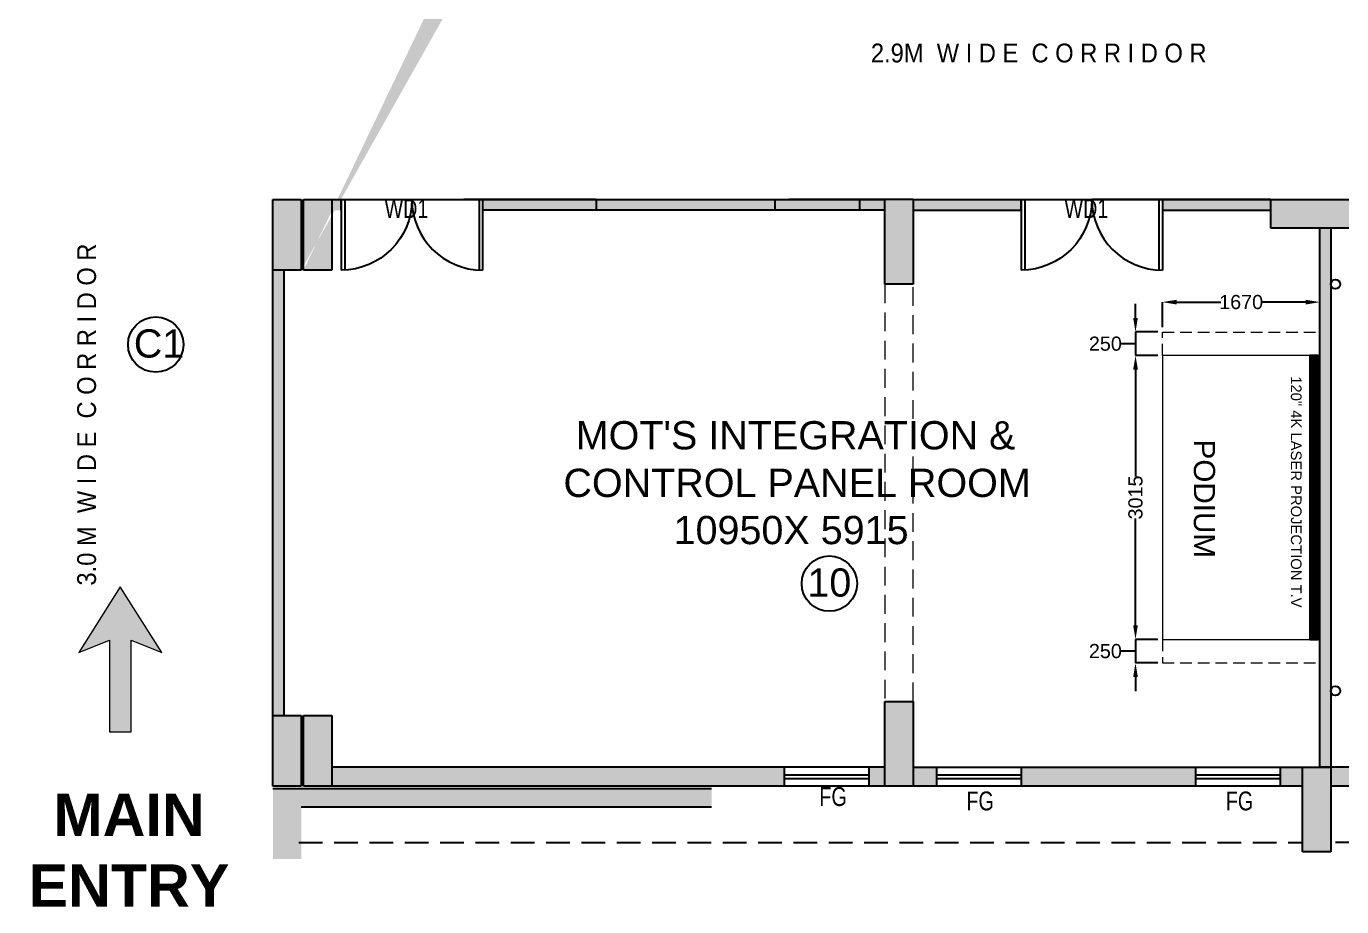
# Model space of a CAD drawing. Extents: x 11034434 to 11724204, y -4674497 to -3911811.
# Drawn here: x 11634047 to 11648006, y -4577734 to -4568383 of the extents above; entities that cross this region are included whole.
import ezdxf

# ---------------------------------------------------------------- set-up
doc = ezdxf.new("R2010")
doc.units = 0
doc.header["$MEASUREMENT"] = 0
doc.header["$PDMODE"] = 35
for name, pattern in [('CENTER', [0]), ('DASHED', [0.75, 0.5, -0.25]), ('HIDDEN', [0.375, 0.25, -0.125])]:
    doc.linetypes.add(name, pattern=pattern)
doc.layers.get('0').update_dxf_attribs({"color": 251, "linetype": 'CONTINUOUS'})
doc.layers.get('Defpoints').update_dxf_attribs({"color": 251, "linetype": 'CONTINUOUS'})
doc.layers.add('0.0', color=251, linetype='CONTINUOUS', lineweight=0)
for name, color, linetype in [('BEAM', 251, 'CONTINUOUS'), ('HATCH', 251, 'CONTINUOUS'), ('HS', 251, 'CONTINUOUS')]:
    doc.layers.add(name, color=color, linetype=linetype)
doc.styles.add('0_RM-NM', font='arial.ttf')
doc.styles.add('ARIAL', font='arial.ttf', dxfattribs={"width": 0.75})
doc.styles.get("Standard").update_dxf_attribs({"font": 'arial.ttf'})
doc.dimstyles.new('Scale 50', dxfattribs={"dimscale": 0, "dimtxt": 150, "dimasz": 150, "dimexe": 0, "dimexo": 50, "dimgap": 0, "dimtad": 0, "dimtoh": 1, "dimdec": 0, "dimzin": 0, "dimdsep": 46, "dimtxsty": '0_RM-NM', "dimcen": 0, "dimdle": 100, "dimclrd": 204, "dimclre": 212, "dimclrt": 224, "dimadec": 0, "dimazin": 0, "dimtfac": 1, "dimtdec": 0, "dimtofl": 0, "dimtmove": 1, "dimatfit": 3, "dimfxl": 1, "dimtolj": 1, "dimtzin": 0, "dimlwe": -1, "dimarcsym": 0})

# ---------------------------------------------------------------- blocks, each defined once
blk = doc.blocks.new('*D397')
at = {"color": 204, "linetype": 'CENTER', "lineweight": -2, "ltscale": 500, "transparency": 16777216}
for p, q in [((11645818, -4571480), (11645818, -4571330)), ((11645818, -4571630), (11645818, -4571880)), ((11645818, -4571755), (11645665, -4571755)), ((11645818, -4572030), (11645818, -4572180))]:
    blk.add_line(p, q, dxfattribs=at)
at = {"color": 212, "ltscale": 500, "transparency": 16777216}
for p, q in [((11646054, -4571630), (11645818, -4571630)), ((11646054, -4571880), (11645818, -4571880))]:
    blk.add_line(p, q, dxfattribs=at)
at = {"color": 204, "linetype": 'CENTER', "ltscale": 500, "transparency": 16777216}
for points in [[(11645793, -4571480), (11645843, -4571480), (11645818, -4571630)], [(11645793, -4572030), (11645843, -4572030), (11645818, -4571880)]]:
    blk.add_solid(points, dxfattribs=at)
at = {"layer": 'Defpoints', "color": 0, "linetype": 'CENTER', "ltscale": 500, "transparency": 16777216}
for p in [(11646104, -4571630), (11645818, -4571880), (11646104, -4571880)]:
    blk.add_point(p, dxfattribs=at)
at = {"color": 224, "linetype": 'CENTER', "ltscale": 500, "transparency": 16777216, "insert": (11645498, -4571755), "char_height": 150, "attachment_point": 5, "style": '0_RM-NM'}
blk.add_mtext('\\A1;250', dxfattribs=at)
blk = doc.blocks.new('*D394')
at = {"color": 212, "ltscale": 500, "transparency": 16777216}
for p, q in [((11646054, -4571880), (11645818, -4571880)), ((11646054, -4574895), (11645818, -4574895))]:
    blk.add_line(p, q, dxfattribs=at)
at = {"color": 204, "linetype": 'CENTER', "lineweight": -2, "ltscale": 500, "transparency": 16777216}
for p, q in [((11645818, -4572030), (11645818, -4573164)), ((11645818, -4574745), (11645818, -4573612))]:
    blk.add_line(p, q, dxfattribs=at)
at = {"color": 204, "linetype": 'CENTER', "ltscale": 500, "transparency": 16777216}
for points in [[(11645793, -4572030), (11645843, -4572030), (11645818, -4571880)], [(11645793, -4574745), (11645843, -4574745), (11645818, -4574895)]]:
    blk.add_solid(points, dxfattribs=at)
at = {"layer": 'Defpoints', "color": 0, "linetype": 'CENTER', "ltscale": 500, "transparency": 16777216}
for p in [(11646104, -4571880), (11645818, -4574895), (11646104, -4574895)]:
    blk.add_point(p, dxfattribs=at)
at = {"color": 224, "linetype": 'CENTER', "ltscale": 500, "transparency": 16777216, "insert": (11645818, -4573388), "char_height": 150, "attachment_point": 5, "rotation": 90, "style": '0_RM-NM'}
blk.add_mtext('\\A1;3015', dxfattribs=at)
blk = doc.blocks.new('*D395')
at = {"color": 204, "linetype": 'CENTER', "lineweight": -2, "ltscale": 500, "transparency": 16777216}
for p, q in [((11645818, -4574745), (11645818, -4574595)), ((11645818, -4574895), (11645818, -4575145)), ((11645818, -4575020), (11645665, -4575020)), ((11645818, -4575295), (11645818, -4575445))]:
    blk.add_line(p, q, dxfattribs=at)
at = {"color": 212, "ltscale": 500, "transparency": 16777216}
for p, q in [((11646054, -4574895), (11645818, -4574895)), ((11646054, -4575145), (11645818, -4575145))]:
    blk.add_line(p, q, dxfattribs=at)
at = {"color": 204, "linetype": 'CENTER', "ltscale": 500, "transparency": 16777216}
for points in [[(11645793, -4574745), (11645843, -4574745), (11645818, -4574895)], [(11645793, -4575295), (11645843, -4575295), (11645818, -4575145)]]:
    blk.add_solid(points, dxfattribs=at)
at = {"layer": 'Defpoints', "color": 0, "linetype": 'CENTER', "ltscale": 500, "transparency": 16777216}
for p in [(11646104, -4574895), (11645818, -4575145), (11646104, -4575145)]:
    blk.add_point(p, dxfattribs=at)
at = {"color": 224, "linetype": 'CENTER', "ltscale": 500, "transparency": 16777216, "insert": (11645498, -4575020), "char_height": 150, "attachment_point": 5, "style": '0_RM-NM'}
blk.add_mtext('\\A1;250', dxfattribs=at)
blk = doc.blocks.new('*D396')
at = {"color": 212, "ltscale": 500, "transparency": 16777216}
for p, q in [((11646104, -4571580), (11646104, -4571313)), ((11647774, -4571580), (11647774, -4571313))]:
    blk.add_line(p, q, dxfattribs=at)
at = {"color": 204, "linetype": 'CENTER', "lineweight": -2, "ltscale": 500, "transparency": 16777216}
for p, q in [((11646254, -4571313), (11646723, -4571313)), ((11647624, -4571313), (11647156, -4571313))]:
    blk.add_line(p, q, dxfattribs=at)
at = {"color": 204, "linetype": 'CENTER', "ltscale": 500, "transparency": 16777216}
for points in [[(11646254, -4571288), (11646254, -4571338), (11646104, -4571313)], [(11647624, -4571288), (11647624, -4571338), (11647774, -4571313)]]:
    blk.add_solid(points, dxfattribs=at)
at = {"layer": 'Defpoints', "color": 0, "linetype": 'CENTER', "ltscale": 500, "transparency": 16777216}
for p in [(11647774, -4571313), (11646104, -4571630), (11647774, -4571630)]:
    blk.add_point(p, dxfattribs=at)
at = {"color": 224, "linetype": 'CENTER', "ltscale": 500, "transparency": 16777216, "insert": (11646939, -4571313), "char_height": 150, "attachment_point": 5, "style": '0_RM-NM'}
blk.add_mtext('\\A1;1670', dxfattribs=at)

msp = doc.modelspace()

# ---------------------------------------------------------------- hatches: boundary and pattern name
at = {"ltscale": 500}
for points in [[(11636779, -4570973), (11636664, -4570973), (11636664, -4572253), (11636779, -4572253)], [(11636664, -4574253), (11636779, -4574253), (11636779, -4572253), (11636664, -4572253)], [(11636779, -4574253), (11636664, -4574253), (11636664, -4575703), (11636779, -4575703)], [(11642092.2, -4576253), (11637289, -4576253), (11637289, -4576453), (11642092.2, -4576453)], [(11641319, -4576478), (11636964, -4576478), (11636964, -4576678), (11641319, -4576678)]]:
    msp.add_hatch(color=256, dxfattribs=at).paths.add_polyline_path(points)
h = msp.add_hatch(dxfattribs=at)
h.set_pattern_fill('ANSI31', color=251, scale=50, style=0)
h.set_pattern_definition([(45, (346931.4007, -665824.846), (-4.4194173824, 4.4194173824), [])])
h.paths.add_polyline_path([(11647751.2, -4571880.5), (11647667.4, -4571880.5), (11647667.4, -4574895.5), (11647751.2, -4574895.5)])
at = {"lineweight": 0, "ltscale": 500}
msp.add_hatch(color=256, dxfattribs=at).paths.add_polyline_path([(11635158.3, -4574904.6), (11635485.3, -4575033.6), (11635044.8, -4574338.1), (11634604.3, -4575033.6), (11634931.3, -4574904.6), (11634931.3, -4575877.6), (11635158.3, -4575877.6)])
at = {"layer": 'HATCH', "ltscale": 500}
h = msp.add_hatch(color=251, dxfattribs=at)
h.dxf.hatch_style = 1
h.paths.add_polyline_path([(11633364, -4566323), (11633664, -4566323), (11633664, -4567223), (11633364, -4567223)])
h.paths.add_polyline_path([(11676774, -4570188), (11677674, -4570188), (11677674, -4570488), (11676774, -4570488)])
h.paths.add_polyline_path([(11651189, -4576253), (11651489, -4576253), (11651489, -4577153), (11651189, -4577153)])
h.paths.add_polyline_path([(11673574, -4576253), (11674174, -4576253), (11674174, -4576553), (11673574, -4576553)])
h.paths.add_polyline_path([(11629934, -4558133), (11630684, -4558133), (11630684, -4558433), (11629934, -4558433)])
h.paths.add_polyline_path([(11629934, -4561663), (11630834, -4561663), (11630834, -4561963), (11629934, -4561963)])
h.paths.add_polyline_path([(11666915.7, -4576153), (11667744, -4576153), (11667744, -4576453), (11666915.7, -4576453)])
h.paths.add_polyline_path([(11643159, -4575553), (11643459, -4575553), (11643459, -4576453), (11643159, -4576453)])
h.paths.add_polyline_path([(11636989, -4575703), (11637289, -4575703), (11637289, -4576453), (11636989, -4576453)])
h.paths.add_polyline_path([(11636664, -4576478), (11636964, -4576478), (11636964, -4577228), (11636664, -4577228)])
h.paths.add_polyline_path([(11629934, -4547263), (11630684, -4547263), (11630684, -4547563), (11629934, -4547563)])
h.paths.add_polyline_path([(11676774, -4547263), (11677674, -4547263), (11677674, -4547563), (11676774, -4547563)])
h.paths.add_polyline_path([(11629834, -4566323), (11630134, -4566323), (11630134, -4567223), (11629834, -4567223)])
h.paths.add_polyline_path([(11636664, -4575703), (11636964, -4575703), (11636964, -4576453), (11636664, -4576453)])
h.paths.add_polyline_path([(11676674, -4533533), (11676974, -4533533), (11676974, -4532554.7), (11676674, -4532554.7)])
h.paths.add_polyline_path([(11629934, -4554533), (11630684, -4554533), (11630684, -4554833), (11629934, -4554833)])
h.paths.add_polyline_path([(11658389, -4576253), (11658689, -4576253), (11658689, -4577153), (11658389, -4577153)])
h.paths.add_polyline_path([(11676774, -4527303), (11677674, -4527303), (11677674, -4527603), (11676774, -4527603)])
h.paths.add_polyline_path([(11676774, -4543663), (11677674, -4543663), (11677674, -4543963), (11676774, -4543963)])
h.paths.add_polyline_path([(11629934, -4550933), (11630684, -4550933), (11630684, -4551233), (11629934, -4551233)])
h.paths.add_polyline_path([(11661989, -4570223), (11662289, -4570223), (11662289, -4571123), (11661989, -4571123)])
h.paths.add_polyline_path([(11676774, -4550933), (11677674, -4550933), (11677674, -4551233), (11676774, -4551233)])
h.paths.add_polyline_path([(11634979, -4536533), (11635279, -4536533), (11635279, -4537133), (11634979, -4537133)])
h.paths.add_polyline_path([(11629934, -4536533), (11630834, -4536533), (11630834, -4536833), (11629934, -4536833)])
h.paths.add_polyline_path([(11676774, -4536533), (11677574, -4536533), (11677574, -4536833), (11676774, -4536833)])
h.paths.add_polyline_path([(11673574, -4565263), (11674272.9, -4565263), (11674272.9, -4565563), (11673574, -4565563)])
h.paths.add_polyline_path([(11670744, -4576153), (11671572.3, -4576153), (11671572.3, -4576453), (11670744, -4576453)])
h.paths.add_polyline_path([(11676774, -4558133), (11677674, -4558133), (11677674, -4558433), (11676774, -4558433)])
h.paths.add_polyline_path([(11634979, -4532933), (11635279, -4532933), (11635279, -4533533), (11634979, -4533533)])
h.paths.add_polyline_path([(11635304, -4532933), (11635604, -4532933), (11635604, -4533533), (11635304, -4533533)])
h.paths.add_polyline_path([(11631314, -4532633), (11631614, -4532633), (11631614, -4533533), (11631314, -4533533)])
h.paths.add_polyline_path([(11676774, -4576153), (11677674, -4576153), (11677674, -4576453), (11676774, -4576453)])
h.paths.add_polyline_path([(11649424, -4525003), (11649724, -4525003), (11649724, -4525903), (11649424, -4525903)])
h.paths.add_polyline_path([(11655454, -4525003), (11655754, -4525003), (11655754, -4525903), (11655454, -4525903)])
h.paths.add_polyline_path([(11633364, -4575703), (11633664, -4575703), (11633664, -4576453), (11633364, -4576453)])
h.paths.add_polyline_path([(11635304, -4536533), (11635604, -4536533), (11635604, -4537133), (11635304, -4537133)])
h.paths.add_polyline_path([(11646124, -4525003), (11646424, -4525003), (11646424, -4525903), (11646124, -4525903)])
h.paths.add_polyline_path([(11631314, -4526753), (11631614, -4526753), (11631614, -4527503), (11631314, -4527503)])
h.paths.add_polyline_path([(11634979, -4540133), (11635279, -4540133), (11635279, -4540733), (11634979, -4540733)])
h.paths.add_polyline_path([(11635304, -4540733), (11635604, -4540733), (11635604, -4540133), (11635304, -4540133)])
h.paths.add_polyline_path([(11633364, -4561213), (11633664, -4561213), (11633664, -4561963), (11633364, -4561963)])
h.paths.add_polyline_path([(11634979, -4526753), (11635279, -4526753), (11635279, -4527503), (11634979, -4527503)])
h.paths.add_polyline_path([(11632914, -4576478), (11633664, -4576478), (11633664, -4576778), (11632914, -4576778)])
h.paths.add_polyline_path([(11661989, -4576253), (11662289, -4576253), (11662289, -4577153), (11661989, -4577153)])
h.paths.add_polyline_path([(11633364, -4570223), (11633664, -4570223), (11633664, -4570973), (11633364, -4570973)])
h.paths.add_polyline_path([(11654789, -4576253), (11655089, -4576253), (11655089, -4577153), (11654789, -4577153)])
h.paths.add_polyline_path([(11676774, -4540133), (11677674, -4540133), (11677674, -4540433), (11676774, -4540433)])
h.paths.add_polyline_path([(11629934, -4543663), (11630684, -4543663), (11630684, -4543963), (11629934, -4543963)])
h.paths.add_polyline_path([(11670744, -4576478), (11671344, -4576478), (11671344, -4576778), (11670744, -4576778)])
h.paths.add_polyline_path([(11629659, -4576478), (11630409, -4576478), (11630409, -4576778), (11629659, -4576778)])
h.paths.add_polyline_path([(11667144, -4576478), (11667744, -4576478), (11667744, -4576778), (11667144, -4576778)])
h.paths.add_polyline_path([(11630834, -4540133), (11629934, -4540133), (11629934, -4540433), (11630834, -4540433)])
h.paths.add_polyline_path([(11643159, -4570223), (11643459, -4570223), (11643459, -4571123), (11643159, -4571123)])
h.paths.add_polyline_path([(11647589, -4576253), (11647889, -4576253), (11647889, -4577153), (11647589, -4577153)])
h.paths.add_polyline_path([(11667444, -4570223), (11667744, -4570223), (11667744, -4571123), (11667444, -4571123)])
h.paths.add_polyline_path([(11676774, -4561663), (11677674, -4561663), (11677674, -4561963), (11676774, -4561963)])
h.paths.add_polyline_path([(11676774, -4566923), (11677752.3, -4566923), (11677752.3, -4567223), (11676774, -4567223)])
h.paths.add_polyline_path([(11637734, -4526603), (11638034, -4526603), (11638034, -4527503), (11637734, -4527503)])
edge = h.paths.add_edge_path()
edge.add_line((11658239, -4526603), (11658239, -4527503))
edge.add_line((11670744, -4567223), (11671722.3, -4567223))
edge.add_line((11636664, -4561213), (11636664, -4561963))
edge.add_line((11658539, -4533533), (11658539, -4532633))
edge.add_line((11636964, -4570973), (11636964, -4570223))
edge.add_line((11636989, -4570223), (11636989, -4570973))
h.paths.add_polyline_path([(11655454, -4566923), (11656354, -4566923), (11656354, -4567223), (11655454, -4567223)], flags=17)
h.paths.add_polyline_path([(11640094, -4566323), (11640394, -4566323), (11640394, -4567223), (11640094, -4567223)], flags=17)
h.paths.add_polyline_path([(11636989, -4566473), (11637289, -4566473), (11637289, -4567223), (11636989, -4567223)], flags=17)
h.paths.add_polyline_path([(11636989, -4570223), (11637289, -4570223), (11637289, -4570973), (11636989, -4570973)], flags=17)
h.paths.add_polyline_path([(11645445.7, -4566923), (11646424, -4566923), (11646424, -4567223), (11645445.7, -4567223)], flags=17)
h.paths.add_polyline_path([(11647249.9, -4570223), (11648228.1, -4570223), (11648228.1, -4570523), (11647249.9, -4570523)], flags=17)
h.paths.add_polyline_path([(11660814, -4566923), (11661714, -4566923), (11661714, -4567223), (11660814, -4567223)], flags=17)
h.paths.add_polyline_path([(11649424, -4566923), (11650402.3, -4566923), (11650402.3, -4567223), (11649424, -4567223)], flags=17)
h.paths.add_polyline_path([(11666844, -4566923), (11667744, -4566923), (11667744, -4567223), (11666844, -4567223)], flags=17)
h.paths.add_polyline_path([(11636664, -4566473), (11636964, -4566473), (11636964, -4567223), (11636664, -4567223)], flags=17)
h.paths.add_polyline_path([(11636664, -4570223), (11636964, -4570223), (11636964, -4570973), (11636664, -4570973)], flags=17)
h.paths.add_polyline_path([(11660814, -4540133), (11661714, -4540133), (11661714, -4540433), (11660814, -4540433)], flags=17)
h.paths.add_polyline_path([(11655454, -4532933), (11655754, -4532933), (11655754, -4533533), (11655454, -4533533)], flags=16)
h.paths.add_polyline_path([(11655454, -4547263), (11656354, -4547263), (11656354, -4547563), (11655454, -4547563)], flags=17)
h.paths.add_polyline_path([(11652224, -4531073), (11652824, -4531073), (11652824, -4531373), (11652224, -4531373)], flags=17)
h.paths.add_polyline_path([(11652224, -4533233), (11652824, -4533233), (11652824, -4533533), (11652224, -4533533)], flags=16)
h.paths.add_polyline_path([(11660814, -4561663), (11661714, -4561663), (11661714, -4561963), (11660814, -4561963)], flags=17)
h.paths.add_polyline_path([(11636664, -4561213), (11636964, -4561213), (11636964, -4561963), (11636664, -4561963)], flags=17)
h.paths.add_polyline_path([(11646424, -4551233), (11645524, -4551233), (11645524, -4550933), (11646424, -4550933)], flags=17)
h.paths.add_polyline_path([(11639494, -4558133), (11640394, -4558133), (11640394, -4558433), (11639494, -4558433)], flags=17)
h.paths.add_polyline_path([(11646124, -4561363), (11646424, -4561363), (11646424, -4562263), (11646124, -4562263)], flags=17)
h.paths.add_polyline_path([(11639494, -4561663), (11640394, -4561663), (11640394, -4561963), (11639494, -4561963)], flags=17)
h.paths.add_polyline_path([(11655454, -4558133), (11656354, -4558133), (11656354, -4558433), (11655454, -4558433)], flags=17)
h.paths.add_polyline_path([(11636989, -4561213), (11637289, -4561213), (11637289, -4561963), (11636989, -4561963)], flags=17)
h.paths.add_polyline_path([(11639494, -4554533), (11640394, -4554533), (11640394, -4554833), (11639494, -4554833)], flags=17)
h.paths.add_polyline_path([(11660814, -4543663), (11661714, -4543663), (11661714, -4543963), (11660814, -4543963)], flags=17)
h.paths.add_polyline_path([(11660814, -4554533), (11661714, -4554533), (11661714, -4554833), (11660814, -4554833)], flags=17)
h.paths.add_polyline_path([(11660814, -4550933), (11661714, -4550933), (11661714, -4551233), (11660814, -4551233)], flags=17)
h.paths.add_polyline_path([(11664314, -4565263), (11664914, -4565263), (11664914, -4565563), (11664314, -4565563)], flags=17)
h.paths.add_polyline_path([(11670744, -4547263), (11671644, -4547263), (11671644, -4547563), (11670744, -4547563)], flags=17)
h.paths.add_polyline_path([(11666844, -4547263), (11667744, -4547263), (11667744, -4547563), (11666844, -4547563)], flags=17)
h.paths.add_polyline_path([(11649424, -4554233), (11649724, -4554233), (11649724, -4555133), (11649424, -4555133)], flags=17)
h.paths.add_polyline_path([(11655454, -4554533), (11656354, -4554533), (11656354, -4554833), (11655454, -4554833)], flags=17)
h.paths.add_polyline_path([(11670744, -4566923), (11671722.3, -4566923), (11671722.3, -4567223), (11670744, -4567223)], flags=17)
h.paths.add_polyline_path([(11646124, -4554233), (11646424, -4554233), (11646424, -4555133), (11646124, -4555133)], flags=17)
h.paths.add_polyline_path([(11667444, -4554233), (11667744, -4554233), (11667744, -4555133), (11667444, -4555133)], flags=17)
h.paths.add_polyline_path([(11649424, -4547263), (11650324, -4547263), (11650324, -4547563), (11649424, -4547563)], flags=17)
h.paths.add_polyline_path([(11662541.5, -4533233), (11663441.5, -4533233), (11663441.5, -4533533), (11662541.5, -4533533)], flags=17)
h.paths.add_polyline_path([(11666844, -4533233), (11667744, -4533233), (11667744, -4533533), (11666844, -4533533)], flags=17)
h.paths.add_polyline_path([(11670744, -4533233), (11671644, -4533233), (11671644, -4533533), (11670744, -4533533)], flags=17)
h.paths.add_polyline_path([(11655454, -4550933), (11656354, -4550933), (11656354, -4551233), (11655454, -4551233)], flags=17)
h.paths.add_polyline_path([(11649424, -4550933), (11650324, -4550933), (11650324, -4551233), (11649424, -4551233)], flags=17)
h.paths.add_polyline_path([(11642994, -4565263), (11643594, -4565263), (11643594, -4565563), (11642994, -4565563)], flags=17)
h.paths.add_polyline_path([(11655454, -4540133), (11656354, -4540133), (11656354, -4540433), (11655454, -4540433)], flags=17)
h.paths.add_polyline_path([(11639494, -4550933), (11640394, -4550933), (11640394, -4551233), (11639494, -4551233)], flags=17)
h.paths.add_polyline_path([(11670744, -4550933), (11671644, -4550933), (11671644, -4551233), (11670744, -4551233)], flags=17)
h.paths.add_polyline_path([(11666844, -4550933), (11667744, -4550933), (11667744, -4551233), (11666844, -4551233)], flags=17)
h.paths.add_polyline_path([(11670744, -4554233), (11671044, -4554233), (11671044, -4555133), (11670744, -4555133)], flags=17)
h.paths.add_polyline_path([(11649424, -4557833), (11649724, -4557833), (11649724, -4558733), (11649424, -4558733)], flags=17)
h.paths.add_polyline_path([(11670744, -4561363), (11671044, -4561363), (11671044, -4562263), (11670744, -4562263)], flags=17)
h.paths.add_polyline_path([(11655454, -4543663), (11656354, -4543663), (11656354, -4543963), (11655454, -4543963)], flags=17)
h.paths.add_polyline_path([(11667444, -4543363), (11667744, -4543363), (11667744, -4544263), (11667444, -4544263)], flags=17)
h.paths.add_polyline_path([(11670744, -4543363), (11671044, -4543363), (11671044, -4544263), (11670744, -4544263)], flags=17)
h.paths.add_polyline_path([(11645524, -4547263), (11646424, -4547263), (11646424, -4547563), (11645524, -4547563)], flags=17)
h.paths.add_polyline_path([(11660618.7, -4547262.8), (11661714, -4547263), (11661714, -4547563), (11660618.7, -4547562.8)], flags=17)
h.paths.add_polyline_path([(11639494, -4547263), (11640394, -4547263), (11640394, -4547563), (11639494, -4547563)], flags=17)
h.paths.add_polyline_path([(11654449.9, -4570223), (11655428.1, -4570223), (11655428.1, -4570523), (11654449.9, -4570523)], flags=17)
h.paths.add_polyline_path([(11646124, -4557833), (11646424, -4557833), (11646424, -4558733), (11646124, -4558733)], flags=17)
h.paths.add_polyline_path([(11641979, -4527503), (11642279, -4527503), (11642279, -4526703), (11641979, -4526703)], flags=17)
h.paths.add_polyline_path([(11670744, -4539833), (11671044, -4539833), (11671044, -4540733), (11670744, -4540733)], flags=17)
h.paths.add_polyline_path([(11646124, -4530473), (11646424, -4530473), (11646424, -4531373), (11646124, -4531373)], flags=17)
h.paths.add_polyline_path([(11660814, -4536533), (11661714, -4536533), (11661714, -4536833), (11660814, -4536833)], flags=17)
h.paths.add_polyline_path([(11655454, -4530473), (11655754, -4530473), (11655754, -4531373), (11655454, -4531373)], flags=17)
h.paths.add_polyline_path([(11641979, -4532633), (11642279, -4532633), (11642279, -4533533), (11641979, -4533533)], flags=17)
h.paths.add_polyline_path([(11658239, -4532633), (11658539, -4532633), (11658539, -4533533), (11658239, -4533533)], flags=16)
h.paths.add_polyline_path([(11639494, -4536533), (11640394, -4536533), (11640394, -4536833), (11639494, -4536833)], flags=17)
h.paths.add_polyline_path([(11649424, -4536533), (11650069, -4536533), (11650069, -4536833), (11649424, -4536833)], flags=17)
h.paths.add_polyline_path([(11637734, -4532633), (11638034, -4532633), (11638034, -4533533), (11637734, -4533533)], flags=17)
h.paths.add_polyline_path([(11667444, -4526603), (11667744, -4526603), (11667744, -4527503), (11667444, -4527503)], flags=17)
h.paths.add_polyline_path([(11646124, -4532633), (11646424, -4532633), (11646424, -4533533), (11646124, -4533533)], flags=17)
h.paths.add_polyline_path([(11662841.5, -4526603), (11663141.5, -4526603), (11663141.5, -4527503), (11662841.5, -4527503)], flags=17)
h.paths.add_polyline_path([(11670744, -4536533), (11671644, -4536533), (11671644, -4536833), (11670744, -4536833)], flags=17)
h.paths.add_polyline_path([(11646124, -4543363), (11646424, -4543363), (11646424, -4544263), (11646124, -4544263)], flags=17)
h.paths.add_polyline_path([(11639494, -4540133), (11640394, -4540133), (11640394, -4540433), (11639494, -4540433)], flags=17)
h.paths.add_polyline_path([(11658239, -4526603), (11658539, -4526603), (11658539, -4527503), (11658239, -4527503)], flags=17)
h.paths.add_polyline_path([(11666844, -4536533), (11667744, -4536533), (11667744, -4536833), (11666844, -4536833)], flags=17)
h.paths.add_polyline_path([(11670744, -4526603), (11671044, -4526603), (11671044, -4527503), (11670744, -4527503)], flags=17)
h.paths.add_polyline_path([(11658049.9, -4570223), (11659028.1, -4570223), (11659028.1, -4570523), (11658049.9, -4570523)], flags=17)
h.paths.add_polyline_path([(11655454, -4536533), (11656354, -4536533), (11656354, -4536833), (11655454, -4536833)], flags=17)
h.paths.add_polyline_path([(11655454, -4561663), (11656354, -4561663), (11656354, -4561963), (11655454, -4561963)], flags=17)
h.paths.add_polyline_path([(11649424, -4539833), (11649724, -4539833), (11649724, -4540733), (11649424, -4540733)], flags=17)
h.paths.add_polyline_path([(11660814, -4558133), (11661714, -4558133), (11661714, -4558433), (11660814, -4558433)], flags=17)
h.paths.add_polyline_path([(11646124, -4540733), (11646424, -4540733), (11646424, -4539835.4), (11646124, -4539835.4)], flags=17)
h.paths.add_polyline_path([(11667444, -4557833), (11667744, -4557833), (11667744, -4558733), (11667444, -4558733)], flags=17)
h.paths.add_polyline_path([(11649424, -4561363), (11649724, -4561363), (11649724, -4562263), (11649424, -4562263)], flags=17)
h.paths.add_polyline_path([(11670744, -4557833), (11671044, -4557833), (11671044, -4558733), (11670744, -4558733)], flags=17)
h.paths.add_polyline_path([(11645445.7, -4536533), (11646424, -4536533), (11646424, -4536833), (11645445.7, -4536833)], flags=17)
h.paths.add_polyline_path([(11667444, -4561363), (11667744, -4561363), (11667744, -4562263), (11667444, -4562263)], flags=17)
h.paths.add_polyline_path([(11649424, -4543363), (11649724, -4543363), (11649724, -4544263), (11649424, -4544263)], flags=17)
h.paths.add_polyline_path([(11639494, -4543663), (11640394, -4543663), (11640394, -4543963), (11639494, -4543963)], flags=17)
h.paths.add_polyline_path([(11667444, -4539833), (11667744, -4539833), (11667744, -4540733), (11667444, -4540733)], flags=17)
h.paths.add_polyline_path([(11671044, -4570280.2), (11670744, -4570280.2), (11670744, -4571201.3), (11671044, -4571201.3)])
at = {"layer": 'HS', "linetype": 'CENTER', "ltscale": 500, "true_color": 0x636466}
h = msp.add_hatch(dxfattribs=at)
h.set_pattern_fill('ANSI31', color=251, scale=10)
h.set_pattern_definition([(45, (11649584.3326, -4576357.0299), (-0.88388348, 0.88388348), [])])
h.paths.add_polyline_path([(11651189, -4576253), (11650503, -4576253, -0.1356255), (11650476.5, -4576253), (11649058, -4576253), (11649058, -4576453), (11651189, -4576453)])
h.paths.add_polyline_path([(11648158, -4576253), (11647889, -4576253), (11647889, -4576453), (11648158, -4576453)])
h.paths.add_polyline_path([(11651758, -4576253), (11651489, -4576253), (11651489, -4576453), (11651758, -4576453)])
h.paths.add_polyline_path([(11654789, -4576253), (11654734.8, -4576253), (11654734.8, -4576353.3), (11653786.7, -4576352.7), (11653786.8, -4576253), (11653703.4, -4576253), (11653703.4, -4576353), (11652755.3, -4576353), (11652755.4, -4576253), (11652658, -4576253), (11652658, -4576453), (11654789, -4576453)])
h.paths.add_polyline_path([(11655358, -4576253), (11655089, -4576253), (11655089, -4576453), (11655358, -4576453)])
h.paths.add_polyline_path([(11658389, -4576253), (11657739, -4576253, -0.1356255), (11657712.5, -4576253), (11657300.1, -4576253, -0.1356255), (11657273.5, -4576253), (11656258, -4576253), (11656258, -4576453), (11658389, -4576453)])
h.paths.add_polyline_path([(11660873.5, -4576253), (11659930, -4576253, -0.1356255), (11659903.5, -4576253), (11658689, -4576253), (11658689, -4576453), (11660873.5, -4576453)])
h.paths.add_polyline_path([(11661989, -4576253), (11661773.5, -4576253), (11661773.5, -4576453), (11661989, -4576453)])
h.paths.add_polyline_path([(11637679.9, -4567158), (11637664.9, -4567158), (11637664.9, -4567123), (11637619.9, -4567123), (11637289, -4567123), (11637289, -4567223), (11637619.9, -4567223), (11637664.9, -4567223), (11637664.9, -4567220.5, 0.4142136), (11637677.4, -4567208)])
at = {"layer": 'HS', "lineweight": -3, "ltscale": 500}
h = msp.add_hatch(color=256, dxfattribs=at)
h.dxf.hatch_style = 1
h.paths.add_polyline_path([(11637389, -4570223), (11637289, -4570223), (11637289, -4570338), (11637389, -4570338)])
h.paths.add_polyline_path([(11643159, -4570223), (11642889.5, -4570223), (11642889.5, -4570338), (11643159, -4570338)])
h.paths.add_polyline_path([(11640094, -4570223), (11640094, -4570338), (11642889.5, -4570338), (11642889.5, -4570223)])
h = msp.add_hatch(color=256, dxfattribs=at)
h.dxf.hatch_style = 1
h.paths.add_polyline_path([(11638889, -4570223), (11640094, -4570223), (11640094, -4570338), (11638889, -4570338)])
h = msp.add_hatch(color=256, dxfattribs=at)
h.dxf.hatch_style = 1
h.paths.add_polyline_path([(11647249.9, -4570223), (11646104.4, -4570223), (11646104.4, -4570338), (11647249.9, -4570338)])
h.paths.add_polyline_path([(11644604.4, -4570223), (11643459, -4570223), (11643459, -4570338), (11644604.4, -4570338)])
h = msp.add_hatch(color=256, dxfattribs=at)
h.dxf.hatch_style = 1
h.paths.add_polyline_path([(11647774, -4570523), (11647889, -4570523), (11647889, -4576253), (11647774, -4576253)])
h = msp.add_hatch(color=256, dxfattribs=at)
h.dxf.hatch_style = 1
h.paths.add_polyline_path([(11642992.2, -4576253), (11643159, -4576253), (11643159, -4576453), (11642992.2, -4576453), (11642992.2, -4576373), (11642992.2, -4576333)])
h = msp.add_hatch(color=256, dxfattribs=at)
h.dxf.hatch_style = 1
h.paths.add_polyline_path([(11643459, -4576253), (11643708.8, -4576253), (11643708.8, -4576333), (11643708.8, -4576373), (11643708.8, -4576453), (11643459, -4576453)])
h = msp.add_hatch(color=256, dxfattribs=at)
h.dxf.hatch_style = 1
h.paths.add_polyline_path([(11644608.8, -4576453), (11646457.2, -4576453), (11646457.2, -4576253), (11644608.8, -4576253)])
h = msp.add_hatch(color=256, dxfattribs=at)
h.dxf.hatch_style = 1
h.paths.add_polyline_path([(11647357.2, -4576453), (11647522.4, -4576453), (11647589, -4576453), (11647589, -4576253), (11647522.4, -4576253), (11647357.2, -4576253)])

# ---------------------------------------------------------------- linework, layer by layer
at = {"lineweight": 25}
for p, q in [((11636664, -4570223), (11636964, -4570223)), ((11636664, -4576453), (11636664, -4570223)), ((11636964, -4570223), (11636964, -4570973)), ((11636989, -4570973), (11636989, -4570223)), ((11636989, -4570223), (11643159, -4570223)), ((11637289, -4570223), (11637289, -4570973)), ((11637389, -4570338), (11637389, -4570223)), ((11637389, -4570223), (11637389, -4570973)), ((11637426.5, -4570223), (11637426.5, -4570972.1)), ((11638851.5, -4570223), (11638851.5, -4570972.1)), ((11638889, -4570223), (11638889, -4570973)), ((11643459, -4570223), (11648228.1, -4570223)), ((11644604.4, -4570338), (11644604.4, -4570223)), ((11644604.4, -4570223), (11644604.4, -4570973)), ((11644641.9, -4570223), (11644641.9, -4570972.1)), ((11646066.9, -4570223), (11646066.9, -4570972.1)), ((11646104.4, -4570223), (11646104.4, -4570973)), ((11647249.9, -4570223), (11647249.9, -4570523)), ((11643159, -4570338), (11638889, -4570338)), ((11643459, -4570338), (11644604.4, -4570338)), ((11646104.4, -4570338), (11647249.9, -4570338)), ((11647249.9, -4570523), (11648228.1, -4570523)), ((11647774, -4576253), (11647774, -4570523)), ((11647889, -4570523), (11647889, -4577153)), ((11636964, -4570973), (11636664, -4570973)), ((11636779, -4570973), (11636779, -4575703)), ((11637289, -4570973), (11636989, -4570973)), ((11643159, -4576453), (11643159, -4575553)), ((11643159, -4575553), (11643459, -4575553)), ((11643459, -4575553), (11643459, -4576453)), ((11636664, -4575703), (11636964, -4575703)), ((11636964, -4575703), (11636964, -4576453)), ((11636989, -4576453), (11636989, -4575703)), ((11636989, -4575703), (11637289, -4575703)), ((11637289, -4575703), (11637289, -4576453)), ((11643159, -4576253), (11637289, -4576253)), ((11643459, -4576253), (11647889, -4576253)), ((11647589, -4577153), (11647589, -4576253)), ((11636964, -4576453), (11636664, -4576453)), ((11636664, -4576478), (11641318.9, -4576478)), ((11647589, -4576453), (11636989, -4576453)), ((11641319, -4576678), (11636964, -4576678)), ((11647889, -4577153), (11647589, -4577153))]:
    msp.add_line(p, q, dxfattribs=at)
at = {"lineweight": 25, "ltscale": 500}
for p, q in [((11637389, -4570223), (11637389, -4570338)), ((11640094, -4570223), (11638691.5, -4570223)), ((11638889, -4570223), (11638889, -4570338)), ((11638889, -4570223), (11638889, -4570453)), ((11640094, -4570223), (11640094, -4570338)), ((11641989.5, -4570223), (11641989.5, -4570338)), ((11643459, -4570223), (11642139.5, -4570223)), ((11642889.5, -4570223), (11642889.5, -4570338)), ((11643159, -4571123), (11643159, -4570223)), ((11643459, -4570223), (11643459, -4571123)), ((11644604.4, -4570223), (11644604.4, -4570338)), ((11647249.9, -4570223), (11645354.4, -4570223)), ((11646104.4, -4570223), (11646104.4, -4570338)), ((11646104.4, -4570223), (11646104.4, -4570453)), ((11643459, -4571123), (11643159, -4571123)), ((11642092.2, -4576453), (11642092.2, -4576253)), ((11642992.2, -4576453), (11642992.2, -4576253)), ((11643708.8, -4576453), (11643708.8, -4576253)), ((11644608.8, -4576453), (11644608.8, -4576253)), ((11646457.2, -4576453), (11646457.2, -4576253)), ((11647357.2, -4576453), (11647357.2, -4576253)), ((11661989, -4576253), (11647889, -4576253)), ((11647589, -4576453), (11644935, -4576453)), ((11651189, -4576453), (11647889, -4576453))]:
    msp.add_line(p, q, dxfattribs=at)
at = {"lineweight": 25, "ltscale": 2}
for p, q in [((11642092.2, -4576333), (11642992.2, -4576333)), ((11642092.2, -4576373), (11642992.2, -4576373)), ((11643708.8, -4576333), (11644608.8, -4576333)), ((11643708.8, -4576373), (11644608.8, -4576373)), ((11646457.2, -4576333), (11647357.2, -4576333)), ((11646457.2, -4576373), (11647357.2, -4576373))]:
    msp.add_line(p, q, dxfattribs=at)
at = {"linetype": 'DASHED', "lineweight": 25, "ltscale": 500}
for p, q in [((11636939.3, -4577053), (11647589, -4577053)), ((11651189, -4577053), (11647889, -4577053))]:
    msp.add_line(p, q, dxfattribs=at)
at = {"ltscale": 500}
msp.add_lwpolyline([(11647751.2, -4571880.5), (11647667.4, -4571880.5), (11647667.4, -4574895.5), (11647751.2, -4574895.5)], close=True, dxfattribs=at)
at = {"lineweight": 0, "ltscale": 500}
msp.add_lwpolyline([(11635158.3, -4574904.6), (11635485.3, -4575033.6), (11635044.8, -4574338.1), (11634604.3, -4575033.6), (11634931.3, -4574904.6), (11634931.3, -4575877.6), (11635158.3, -4575877.6)], close=True, dxfattribs=at)
at = {"color": 1, "ltscale": 500}
for centre in [(11647938.8, -4571123.6), (11647938.8, -4575441.6)]:
    msp.add_circle(centre, 49.8, dxfattribs=at)
at = {"lineweight": -3, "ltscale": 500}
for centre in [(11635421.1, -4571763.8), (11642569.1, -4574302.9)]:
    msp.add_circle(centre, 293.8, dxfattribs=at)
for centre in [(11638889, -4570223), (11646104.4, -4570223)]:
    msp.add_arc(centre, 750, 180, 270)
at = {"extrusion": (0, 0, -1)}
for centre in [(11637389, -4570223), (11644604.4, -4570223)]:
    msp.add_ellipse(centre, major_axis=(46.2, 748.6), ratio=1, start_param=1.5091703, end_param=3.0799666, dxfattribs=at)
at = {"layer": '0.0', "color": 251, "linetype": 'HIDDEN', "ltscale": 500}
for points in [[(11646104.4, -4571880.5), (11646104.4, -4571630.5), (11647774, -4571630.5), (11647774, -4571880.5)], [(11646104.4, -4574895.5), (11646104.4, -4575145.5), (11647774, -4575145.5), (11647774, -4574895.5)]]:
    msp.add_lwpolyline(points, dxfattribs=at)
at = {"layer": '0.0', "color": 251, "ltscale": 500}
msp.add_lwpolyline([(11647774, -4571880.5), (11646104.4, -4571880.5), (11646104.4, -4574895.5), (11647774, -4574895.5)], close=True, dxfattribs=at)
at = {"layer": 'BEAM', "linetype": 'HIDDEN', "lineweight": 18, "ltscale": 800}
for p, q in [((11643159, -4571123), (11643159, -4575553)), ((11643459, -4575553), (11643459, -4571123))]:
    msp.add_line(p, q, dxfattribs=at)
at = {"layer": 'HS', "lineweight": -3, "ltscale": 500}
msp.add_lwpolyline([(11647774, -4570523), (11647889, -4570523), (11647889, -4576253), (11647774, -4576253)], close=True, dxfattribs=at)

# ---------------------------------------------------------------- texts
at = {"lineweight": 20, "width": 0.9}
msp.add_text('2.9M  W I D E  C O R R I D O R', height=200, dxfattribs=at).set_placement((11643009.8, -4568767.3))
at = {"lineweight": 20, "style": 'ARIAL', "width": 0.75}
for s, p in [('WD1', (11637848.9, -4570420.5)), ('WD1', (11645064.2, -4570420.5)), ('FG', (11642463, -4576664.4)), ('FG', (11644023.6, -4576711)), ('FG', (11646776.2, -4576711))]:
    msp.add_text(s, height=200, dxfattribs=at).set_placement(p)
at = {"lineweight": 20, "width": 0.9}
msp.add_text('3.0 M  W I D E  C O R R I D O R', height=200, rotation=90, dxfattribs=at).set_placement((11634787, -4574323.2))
at = {"lineweight": 20}
for s, p in [('C1', (11635187.9, -4571902.1)), ("MOT'S INTEGRATION &", (11639877.4, -4572877.1)), ('CONTROL PANEL ROOM', (11639747, -4573382.5)), ('10950X 5915', (11640916.2, -4573883.7)), ('10', (11642335.9, -4574441.2))]:
    msp.add_text(s, height=300, dxfattribs=at).set_placement(p)
at = {"color": 251, "lineweight": 20}
for s, height, p in [('120" 4K LASER PROJECTION T.V', 112.5, (11647467.2, -4572099.8)), ('PODIUM', 225, (11646437.2, -4572773.5))]:
    msp.add_text(s, height=height, rotation=270, dxfattribs=at).set_placement(p)
at = {"lineweight": -3, "ltscale": 500, "insert": (11635136.8, -4577134.2), "char_height": 450, "width": 999.941, "attachment_point": 5}
msp.add_mtext('{\\fArial|b1|i0|c0|p34;MAIN ENTRY}', dxfattribs=at)

# ---------------------------------------------------------------- dimensions: what is measured, and where the dimension line sits
at = {"linetype": 'CENTER', "ltscale": 500}
dim = msp.add_linear_dim(base=(11647774, -4571313.5), p1=(11646104.4, -4571630.5), p2=(11647774, -4571630.5), dimstyle='Scale 50', override={"dimscale": 1}, dxfattribs=at)
dim.commit()
dim.dimension.update_dxf_attribs({"geometry": '*D396', "text_midpoint": (11646939.2, -4571313.5)})
for base, p1, p2, picture, middle in [((11645817.9, -4571880.5), (11646104.4, -4571630.5), (11646104.4, -4571880.5), '*D397', (11645664.8, -4571755.5)), ((11645817.9, -4574895.5), (11646104.4, -4571880.5), (11646104.4, -4574895.5), '*D394', (11645817.9, -4573388)), ((11645817.9, -4575145.5), (11646104.4, -4574895.5), (11646104.4, -4575145.5), '*D395', (11645664.8, -4575020.5))]:
    dim = msp.add_linear_dim(base=base, p1=p1, p2=p2, angle=90, dimstyle='Scale 50', override={"dimscale": 1}, dxfattribs=at)
    dim.commit()
    dim.dimension.update_dxf_attribs({"geometry": picture, "text_midpoint": middle})

doc.saveas('drawing.dxf')
